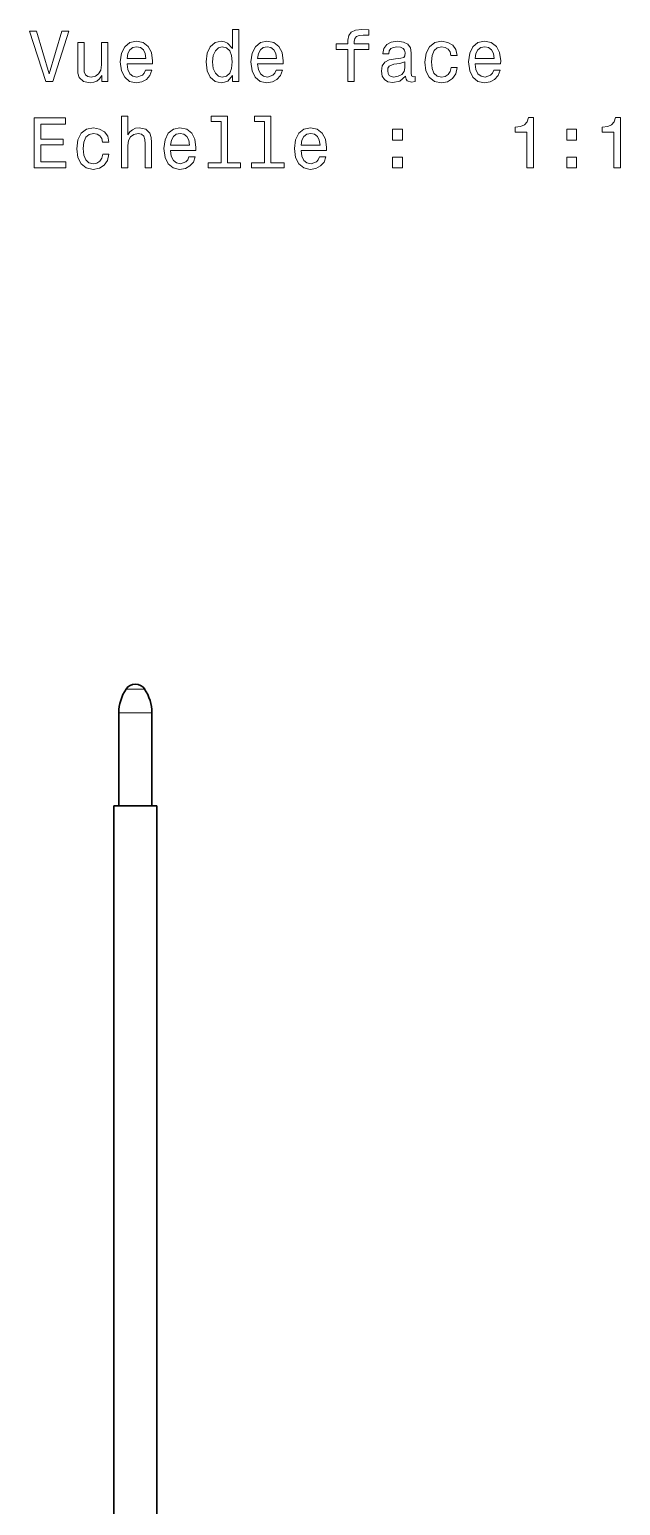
# Model space of a CAD drawing. Extents: x 386 to 1090, y 188 to 736.
# Drawn here: x 632.6 to 673.9, y 291.4 to 394.5 of the extents above; entities that cross this region are included whole.
import ezdxf

# ---------------------------------------------------------------- set-up
doc = ezdxf.new("R2010")
doc.units = 0

msp = doc.modelspace()

# ---------------------------------------------------------------- linework, layer by layer
at = {"color": 7, "lineweight": 13, "ltscale": 0.008458}
msp.add_line((639.38, 348.43), (639.72, 348.43), dxfattribs=at)
at = {"color": 7, "lineweight": 13, "ltscale": 0.024042}
msp.add_line((639.72, 348.43), (640.68, 348.43), dxfattribs=at)
at = {"color": 7, "lineweight": 13, "ltscale": 0.014966}
msp.add_line((638.88, 346.78), (639.48, 346.78), dxfattribs=at)
at = {"color": 7, "lineweight": 35, "ltscale": 0.1625}
for p, q in [((638.88, 346.78), (638.88, 340.28)), ((641.18, 346.78), (641.18, 340.28))]:
    msp.add_line(p, q, dxfattribs=at)
at = {"color": 7, "lineweight": 13, "ltscale": 0.042534}
msp.add_line((639.48, 346.78), (641.18, 346.78), dxfattribs=at)
at = {"color": 7, "lineweight": 35, "ltscale": 0.075}
msp.add_line((638.53, 340.28), (641.53, 340.28), dxfattribs=at)
at = {"color": 7, "lineweight": 35}
for p, q in [((638.53, 340.28), (638.53, 244.78)), ((641.53, 340.28), (641.53, 244.78))]:
    msp.add_line(p, q, dxfattribs=at)
at = {"color": 7, "lineweight": 13}
for points in [[(634.91, 394.35), (634.03, 391.37), (633.13, 394.35), (632.65, 394.35), (633.78, 390.84), (634.28, 390.84), (635.39, 394.35)], [(638.11, 393.55), (637.67, 393.55), (637.67, 391.99), (637.62, 391.63), (637.47, 391.36), (637.24, 391.2), (636.95, 391.15), (636.71, 391.19), (636.56, 391.31), (636.47, 391.52), (636.45, 391.81), (636.45, 393.55), (636.01, 393.55), (636.01, 391.77), (636.02, 391.41), (636.12, 391.12), (636.41, 390.84), (636.88, 390.75), (637.13, 390.78), (637.35, 390.87), (637.54, 391.03), (637.69, 391.26), (637.69, 390.84), (638.11, 390.84)], [(639.45, 392.07), (641.22, 392.07), (641.23, 392.28), (641.15, 392.86), (640.93, 393.29), (640.57, 393.55), (640.1, 393.65), (639.64, 393.55), (639.29, 393.26), (639.06, 392.81), (638.98, 392.2), (639.06, 391.58), (639.29, 391.13), (639.63, 390.84), (640.09, 390.75), (640.48, 390.81), (640.8, 390.98), (641.04, 391.26), (641.18, 391.62), (640.74, 391.62), (640.65, 391.42), (640.52, 391.27), (640.14, 391.15), (639.86, 391.2), (639.64, 391.38), (639.5, 391.67), (639.45, 392.05)], [(646.8, 391.26), (646.8, 390.84), (647.24, 390.84), (647.24, 394.46), (646.8, 394.46), (646.8, 393.14), (646.46, 393.52), (646.26, 393.61), (646.02, 393.65), (645.59, 393.55), (645.26, 393.26), (645.04, 392.81), (644.96, 392.2), (645.04, 391.59), (645.26, 391.13), (645.59, 390.84), (646.02, 390.75), (646.26, 390.78), (646.47, 390.87)], [(648.56, 392.07), (650.33, 392.07), (650.34, 392.28), (650.26, 392.86), (650.03, 393.29), (649.68, 393.55), (649.21, 393.65), (648.75, 393.55), (648.4, 393.26), (648.17, 392.81), (648.09, 392.2), (648.17, 391.58), (648.39, 391.13), (648.74, 390.84), (649.2, 390.75), (649.59, 390.81), (649.91, 390.98), (650.15, 391.26), (650.29, 391.62), (649.85, 391.62), (649.76, 391.42), (649.62, 391.27), (649.25, 391.15), (648.96, 391.2), (648.75, 391.38), (648.61, 391.67), (648.56, 392.05)], [(654.85, 393.08), (654.85, 390.84), (655.3, 390.84), (655.3, 393.08), (656.31, 393.08), (656.31, 393.46), (655.3, 393.46), (655.3, 393.63), (655.33, 393.83), (655.45, 393.97), (655.65, 394.05), (655.93, 394.08), (656.31, 394.06), (656.31, 394.44), (655.83, 394.46), (655.39, 394.42), (655.09, 394.28), (654.91, 394.05), (654.85, 393.71), (654.85, 393.46), (654.04, 393.46), (654.04, 393.08)], [(658.88, 391.2), (658.88, 391.18), (658.91, 391.01), (658.99, 390.89), (659.3, 390.79), (659.55, 390.83), (659.55, 391.18), (659.44, 391.16), (659.3, 391.23), (659.28, 391.43), (659.28, 392.83), (659.22, 393.19), (659.04, 393.44), (658.73, 393.59), (658.3, 393.65), (657.88, 393.59), (657.56, 393.42), (657.37, 393.15), (657.3, 392.8), (657.3, 392.76), (657.7, 392.76), (657.73, 392.98), (657.85, 393.13), (658.03, 393.22), (658.28, 393.25), (658.53, 393.23), (658.71, 393.15), (658.81, 393.02), (658.85, 392.84), (658.83, 392.63), (658.75, 392.52), (658.55, 392.47), (658.17, 392.43), (657.73, 392.34), (657.43, 392.18), (657.25, 391.93), (657.19, 391.55), (657.24, 391.22), (657.4, 390.97), (657.65, 390.82), (658, 390.76), (658.47, 390.87)], [(662.04, 392.65), (662.48, 392.65), (662.38, 393.06), (662.17, 393.38), (661.83, 393.57), (661.39, 393.65), (660.91, 393.55), (660.54, 393.26), (660.31, 392.81), (660.23, 392.19), (660.3, 391.58), (660.53, 391.13), (660.89, 390.84), (661.38, 390.75), (661.81, 390.82), (662.15, 391.04), (662.38, 391.37), (662.48, 391.81), (662.06, 391.81), (661.98, 391.53), (661.84, 391.32), (661.64, 391.19), (661.39, 391.15), (661.08, 391.21), (660.86, 391.41), (660.73, 391.74), (660.68, 392.21), (660.73, 392.66), (660.87, 392.99), (661.09, 393.19), (661.39, 393.26), (661.65, 393.21), (661.85, 393.1), (661.98, 392.91)], [(663.74, 392.07), (665.51, 392.07), (665.52, 392.28), (665.44, 392.86), (665.21, 393.29), (664.86, 393.55), (664.39, 393.65), (663.93, 393.55), (663.58, 393.26), (663.35, 392.81), (663.27, 392.2), (663.35, 391.58), (663.57, 391.13), (663.92, 390.84), (664.38, 390.75), (664.77, 390.81), (665.09, 390.98), (665.33, 391.26), (665.47, 391.62), (665.03, 391.62), (664.94, 391.42), (664.81, 391.27), (664.43, 391.15), (664.14, 391.2), (663.93, 391.38), (663.79, 391.67), (663.74, 392.05)], [(639.45, 392.44), (639.5, 392.79), (639.64, 393.05), (639.85, 393.2), (640.12, 393.26), (640.39, 393.2), (640.59, 393.05), (640.72, 392.79), (640.76, 392.44)], [(646.09, 393.25), (646.39, 393.18), (646.61, 392.98), (646.74, 392.65), (646.79, 392.2), (646.74, 391.74), (646.61, 391.41), (646.39, 391.21), (646.09, 391.15), (645.82, 391.21), (645.61, 391.41), (645.46, 391.75), (645.42, 392.2), (645.46, 392.65), (645.61, 392.98), (645.82, 393.18)], [(648.56, 392.44), (648.61, 392.79), (648.75, 393.05), (648.95, 393.2), (649.23, 393.26), (649.49, 393.2), (649.7, 393.05), (649.83, 392.79), (649.87, 392.44)], [(663.74, 392.44), (663.79, 392.79), (663.93, 393.05), (664.13, 393.2), (664.41, 393.26), (664.67, 393.2), (664.88, 393.05), (665.01, 392.79), (665.05, 392.44)], [(658.83, 391.79), (658.77, 391.53), (658.61, 391.33), (658.37, 391.2), (658.07, 391.15), (657.88, 391.18), (657.74, 391.26), (657.66, 391.4), (657.63, 391.59), (657.65, 391.77), (657.73, 391.9), (658.06, 392.04), (658.47, 392.1), (658.83, 392.22)], [(639.06, 384.8), (639.5, 384.8), (639.5, 386.36), (639.55, 386.72), (639.69, 386.98), (639.92, 387.14), (640.22, 387.2), (640.47, 387.15), (640.62, 387.02), (640.69, 386.79), (640.72, 386.49), (640.72, 384.8), (641.16, 384.8), (641.16, 386.58), (641.14, 386.93), (641.05, 387.23), (640.75, 387.5), (640.29, 387.6), (640.04, 387.57), (639.82, 387.47), (639.64, 387.32), (639.5, 387.11), (639.5, 388.42), (639.06, 388.42)], [(646.01, 388.04), (646.01, 385.17), (645.1, 385.17), (645.1, 384.8), (647.37, 384.8), (647.37, 385.17), (646.46, 385.17), (646.46, 388.42), (645.32, 388.42), (645.32, 388.04)], [(649.05, 388.04), (649.05, 385.17), (648.14, 385.17), (648.14, 384.8), (650.4, 384.8), (650.4, 385.17), (649.49, 385.17), (649.49, 388.42), (648.35, 388.42), (648.35, 388.04)], [(632.97, 384.8), (635.19, 384.8), (635.19, 385.22), (633.44, 385.22), (633.44, 386.41), (635, 386.41), (635, 386.82), (633.44, 386.82), (633.44, 387.87), (635.15, 387.87), (635.15, 388.3), (632.97, 388.3)], [(637.75, 386.61), (638.19, 386.61), (638.1, 387.01), (637.88, 387.33), (637.54, 387.52), (637.1, 387.6), (636.62, 387.5), (636.25, 387.22), (636.02, 386.76), (635.94, 386.14), (636.01, 385.53), (636.24, 385.08), (636.6, 384.8), (637.09, 384.7), (637.52, 384.78), (637.86, 384.99), (638.09, 385.32), (638.19, 385.76), (637.77, 385.76), (637.69, 385.48), (637.55, 385.27), (637.35, 385.14), (637.1, 385.1), (636.79, 385.16), (636.57, 385.37), (636.44, 385.69), (636.39, 386.16), (636.44, 386.61), (636.58, 386.94), (636.81, 387.14), (637.1, 387.21), (637.36, 387.17), (637.56, 387.05), (637.69, 386.86)], [(642.48, 386.02), (644.26, 386.02), (644.26, 386.23), (644.18, 386.81), (643.96, 387.24), (643.61, 387.5), (643.14, 387.6), (642.68, 387.5), (642.33, 387.22), (642.1, 386.76), (642.02, 386.15), (642.1, 385.53), (642.32, 385.08), (642.67, 384.8), (643.12, 384.7), (643.52, 384.77), (643.84, 384.94), (644.08, 385.21), (644.21, 385.57), (643.77, 385.57), (643.68, 385.37), (643.55, 385.22), (643.18, 385.1), (642.89, 385.15), (642.68, 385.33), (642.53, 385.62), (642.48, 386.01)], [(651.59, 386.02), (653.37, 386.02), (653.37, 386.23), (653.29, 386.81), (653.07, 387.24), (652.72, 387.5), (652.25, 387.6), (651.79, 387.5), (651.44, 387.22), (651.21, 386.76), (651.13, 386.15), (651.2, 385.53), (651.43, 385.08), (651.78, 384.8), (652.23, 384.7), (652.63, 384.77), (652.95, 384.94), (653.19, 385.21), (653.32, 385.57), (652.88, 385.57), (652.79, 385.37), (652.66, 385.22), (652.29, 385.1), (652, 385.15), (651.78, 385.33), (651.64, 385.62), (651.59, 386.01)], [(657.97, 386.75), (658.67, 386.75), (658.67, 387.5), (657.97, 387.5)], [(667.34, 384.8), (667.8, 384.8), (667.8, 388.32), (667.45, 388.32), (667.36, 388.01), (667.18, 387.81), (666.9, 387.69), (666.52, 387.65), (666.52, 387.29), (667.34, 387.29)], [(670.12, 386.75), (670.81, 386.75), (670.81, 387.5), (670.12, 387.5)], [(673.41, 384.8), (673.87, 384.8), (673.87, 388.32), (673.52, 388.32), (673.43, 388.01), (673.25, 387.81), (672.98, 387.69), (672.59, 387.65), (672.59, 387.29), (673.41, 387.29)], [(642.48, 386.4), (642.54, 386.74), (642.68, 387), (642.88, 387.16), (643.15, 387.21), (643.42, 387.16), (643.63, 387), (643.75, 386.74), (643.8, 386.4)], [(651.59, 386.4), (651.65, 386.74), (651.78, 387), (651.99, 387.16), (652.26, 387.21), (652.53, 387.16), (652.74, 387), (652.86, 386.74), (652.91, 386.4)], [(657.97, 384.8), (658.67, 384.8), (658.67, 385.55), (657.97, 385.55)], [(670.12, 384.8), (670.81, 384.8), (670.81, 385.55), (670.12, 385.55)]]:
    msp.add_lwpolyline(points, close=True, dxfattribs=at)
at = {"color": 7, "lineweight": 35}
for centre, radius, start, end in [((641.86, 346.78), 2.98, 146.3225, 180), ((640.03, 348), 0.781, 90, 146.3225), ((640.03, 348), 0.781, 33.6775, 90), ((638.2, 346.78), 2.98, 360, 33.6775)]:
    msp.add_arc(centre, radius, start, end, dxfattribs=at)

doc.saveas('drawing.dxf')
